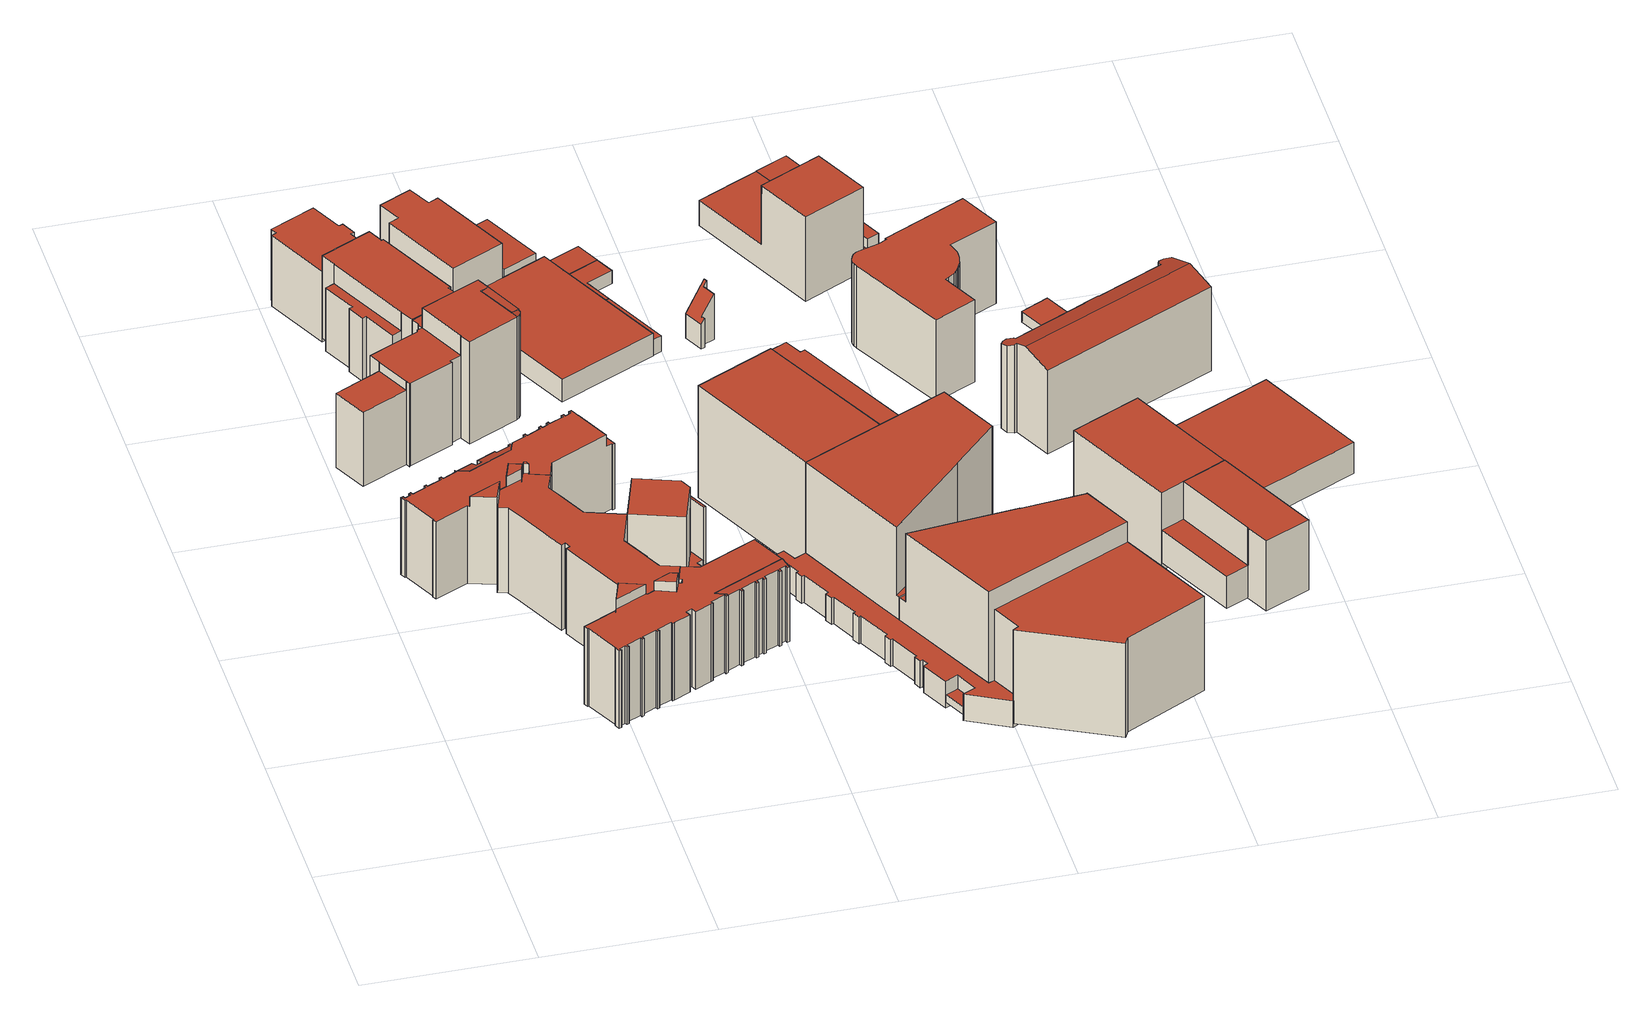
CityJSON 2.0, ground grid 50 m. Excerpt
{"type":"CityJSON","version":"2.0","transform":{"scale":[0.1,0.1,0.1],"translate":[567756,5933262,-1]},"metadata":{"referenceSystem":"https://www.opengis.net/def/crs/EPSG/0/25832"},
"CityObjects":{
"building1":{"type":"Building","attributes":{"Gemeindeschluessel":"02000000","Geometrietyp2DReferenz":"3000","function":"31001_2010","roofType":"1000","measuredHeight":29.2,"storeysAboveGround":7},"geometry":[{"type":"MultiSurface","lod":"2","boundaries":[[[0,1,2]],[[3,4,5,6,7,8,9,10,11,12,13,14,15,16,17,18,19,20,21]],[[22,23,24,25]],[[26,27,28,29,30,31,32,33,34,35]],[[36,37,38,39]],[[39,38,40,41]],[[41,40,42,43]],[[43,42,44,45]],[[45,44,46,47]],[[47,46,48,49]],[[49,48,50,51]],[[51,50,52,53]],[[53,52,54,55]],[[55,54,56,57]],[[57,56,58,59]],[[59,58,60,61]],[[61,60,62,63]],[[63,62,64,65]],[[65,64,66,67]],[[3,68,4]],[[69,70,71,72]],[[72,71,37,36]],[[73,74,75,76]],[[76,75,77,78]],[[79,2,1,80]],[[81,21,20,82]],[[82,20,19,83]],[[83,19,18,84]],[[84,18,17,85]],[[85,17,16,86]],[[86,16,15,87]],[[87,15,14,88]],[[88,14,13,89]],[[89,13,12,90]],[[90,12,11,91]],[[91,11,10,92]],[[92,10,9,93]],[[7,6,94]],[[94,6,5,95]],[[95,5,4]],[[96,25,24,97]],[[97,24,23,98]],[[99,100,101,102]],[[102,101,103,104]],[[104,103,105,106]],[[106,105,98,107]],[[7,108,8]],[[109,110,111,112]],[[112,111,113,114]],[[114,113,115,116]],[[116,115,117,118]],[[118,117,119,120]],[[120,119,121,122]],[[122,121,123,124]],[[124,123,125,126]],[[126,125,127,128]],[[128,127,129,130]],[[130,129,131,132]],[[35,133,134,26]],[[135,136,137,138]],[[138,137,139,140]],[[140,139,141,142]],[[142,141,143,144]],[[144,143,145,146]],[[146,145,147,148]],[[149,34,33,150]],[[150,33,32,151]],[[151,32,31,152]],[[152,31,30,153]],[[153,30,29,154]],[[154,29,28,155]],[[155,28,27,156]],[[157,158,99,102,104,106,107,159,160,161,162,73,76,78,69,72,36,39,41,43,45,47,49,51,53,55,57,59,61,63,65,67,81,82,83,84,85,86,87,88,89,90,91,92,93,109,112,114,116,118,120,122,124,126,128,130,132,135,138,140,142,144,146,148,163,149,150,151,152,153,154,155,156]],[[77,75,74,164,79,80,165,96,97,98,105,103,101,100,166,167,134,133,168,147,145,143,141,139,137,136,131,129,127,125,123,121,119,117,115,113,111,110,108,7,94,95,4,68,66,64,62,60,58,56,54,52,50,48,46,44,42,40,38,37,71,70]],[[77,70,69,78]],[[134,167,157,156,27,26]],[[149,163,168,133,35,34]],[[147,168,163,148]],[[131,136,135,132]],[[166,100,99,158]],[[167,166,158,157]],[[159,107,98,23,22]],[[109,93,9,8,108,110]],[[164,74,73,162]],[[162,161,0,2,79,164]],[[161,160,165,80,1,0]],[[160,159,22,25,96,165]],[[81,67,66,68,3,21]]],"semantics":{"surfaces":[{"type":"RoofSurface"},{"type":"WallSurface"},{"type":"GroundSurface"}],"values":[0,0,0,0,1,1,1,1,1,1,1,1,1,1,1,1,1,1,1,1,1,1,1,1,1,1,1,1,1,1,1,1,1,1,1,1,1,1,1,1,1,1,1,1,1,1,1,1,1,1,1,1,1,1,1,1,1,1,1,1,1,1,1,1,1,1,1,1,1,1,1,1,2,0,1,1,1,1,1,1,1,1,1,1,1,1,1,1]}}]},
"building2":{"type":"Building","attributes":{"Gemeindeschluessel":"02000000","Geometrietyp2DReferenz":"3000","function":"31001_2010","roofType":"1000","measuredHeight":34.49,"storeysAboveGround":10},"geometry":[{"type":"MultiSurface","lod":"2","boundaries":[[[169,170,171,172]],[[173,174,175,176,177,178,179]],[[180,181,182,183,184,174,185]],[[186,187,188]],[[189,169,172,190]],[[170,191,192,171]],[[193,194,195,196]],[[196,195,197,198]],[[198,197,199,200]],[[186,201,202,187]],[[179,203,204,173]],[[205,206,207,208]],[[178,203,179]],[[184,175,174]],[[173,204,185,174]],[[209,183,182,210]],[[210,182,181,211]],[[212,180,185,204]],[[213,192,191,214,199,197,195,194,215,216,217,218,219]],[[205,208,220,193,196,198,200,221,189,190,222,223,224,225,226,227,228,229,230,209,210,211]],[[231,232,207,206,212,204,203,178,177,233,234,235]],[[225,224,218,217,188,187,202,236]],[[209,230,176,175,184,183]],[[230,229,233,177,176]],[[205,211,181,180,212,206]],[[207,232,220,208]],[[231,235,216,215]],[[234,233,229,228]],[[228,227,237,238,234]],[[239,226,225,236]],[[237,227,226,239]],[[217,216,235,234,238,201,186,188]],[[193,220,232,231,215,194]],[[221,200,199,214]],[[223,222,213,219]],[[224,223,219,218]],[[189,221,214,191,170,169]],[[222,190,172,171,192,213]],[[237,239,236,202,201,238]]],"semantics":{"surfaces":[{"type":"RoofSurface"},{"type":"WallSurface"},{"type":"GroundSurface"}],"values":[0,0,0,0,1,1,1,1,1,1,1,1,1,1,1,1,1,1,0,2,0,1,1,1,1,1,1,1,1,1,1,1,1,1,1,1,1,1,0]}}]},
"building3":{"type":"Building","attributes":{"Gemeindeschluessel":"02000000","Geometrietyp2DReferenz":"3000","function":"31001_2010","roofType":"1000","measuredHeight":31.78,"storeysAboveGround":7},"geometry":[{"type":"MultiSurface","lod":"2","boundaries":[[[240,241,242,243]],[[244,245,246]],[[247,248,249,250,251]],[[252,253,254,255]],[[253,256,254]],[[253,257,258,256]],[[252,259,257,253]],[[260,261,262,263,264,265,266,267]],[[268,269,270,271]],[[272,273,274,275]],[[276,165,277,278]],[[278,277,98,279]],[[279,98,105,280]],[[281,282,283,284]],[[284,283,285,286]],[[286,285,287,288]],[[289,242,241,275]],[[275,241,240,290,272]],[[290,240,243,291]],[[272,290,292,273]],[[293,294,295,296]],[[296,295,251,297,298]],[[297,251,299,300]],[[301,302,303,304]],[[304,303,305,306]],[[244,307,308,245]],[[300,299,309,310]],[[298,297,251,250,311]],[[311,250,249,252,312]],[[267,312,252,249,248,271,313,260]],[[313,271,248,247,314]],[[314,247,251,297]],[[315,316,317,318]],[[318,317,319,320]],[[320,319,321,322]],[[323,324,325,326]],[[326,325,327,328]],[[328,327,329,330]],[[312,252,255,321]],[[266,259,252,312,267]],[[260,313,271,270,261]],[[261,270,269,331]],[[332,268,271,313]],[[321,255,254,256,258,333,334,335,322]],[[336,337,338,339,340,341,342,343,344,345,282,281]],[[346,347,348,288,287,349,350,351,352,353]],[[354,323,326,328,330,355,356,357,358,359,360,361,362,363,364,365,366,367,368,369,370,301,304,306,371,372,373,340,339,338,337,336,281,284,286,288,348,347,346,353,374,375,376,276,278,279,280,377,289,275,274,273,378,379,380,381,382,383,384,385,386,387,388,315,318,320,322,335,334,333,389,266,265,264,263,262,261,331]],[[390,352,351,350,349,287,285,283,282,345,344,343,342,341,308,307,305,303,302,391,392,393,394,395,396,309,299,251,295,294,397,398,399,166,400,100,401,292,290,291,105,98,277,165,402,403]],[[296,298,311,312,321,319,317,316,404,405,406,293]],[[310,407,408,409,329,327,325,324,332,313,314,297,300]],[[370,369,368,367,366,365,364,363,364,301]],[[397,294,385,384,383,398]],[[294,293,406,405,387,386,385]],[[395,394,361,360,359,396]],[[359,358,357,356,408,407,310,309,396]],[[257,259,266,389,333,258]],[[332,324,323,354,331,269,268]],[[356,355,330,329,409,408]],[[404,316,315,388,387,405]],[[301,364,363,392,391,302]],[[393,392,363,362,361,394]],[[371,306,305,307,244,246,372]],[[246,245,308,341,340,373,372]],[[383,382,381,166,399,398]],[[400,166,381,380,379,100]],[[379,378,273,292,401,100]],[[105,291,243,242,289,377,280]],[[374,353,352,390,403,375]],[[403,402,165,276,376,375]]],"semantics":{"surfaces":[{"type":"RoofSurface"},{"type":"WallSurface"},{"type":"GroundSurface"}],"values":[0,0,0,0,0,0,0,0,0,0,1,1,1,1,1,1,1,1,1,1,1,1,1,1,1,1,1,1,1,1,1,1,1,1,1,1,1,1,1,1,1,1,1,1,1,1,2,0,0,0,0,1,1,1,1,1,1,1,1,1,1,1,1,1,1,1,1,1,1]}}]},
"building4":{"type":"Building","attributes":{"Gemeindeschluessel":"02000000","Geometrietyp2DReferenz":"3000","function":"31001_1010","roofType":"1000","measuredHeight":23.81,"storeysAboveGround":8},"geometry":[{"type":"MultiSurface","lod":"2","boundaries":[[[410,411,412,413,414,415,416,417,418,419]],[[420,421,422,423,424,425,426,427,428,429]],[[420,419,418,421]],[[421,418,417,422]],[[422,417,416,423]],[[423,416,415,424]],[[424,415,414,425]],[[425,414,413,426]],[[426,413,412,427]],[[427,412,411,428]],[[428,411,410,429]],[[420,429,410,419]]],"semantics":{"surfaces":[{"type":"RoofSurface"},{"type":"GroundSurface"},{"type":"WallSurface"}],"values":[0,1,2,2,2,2,2,2,2,2,2,2]}}]},
"building5":{"type":"Building","attributes":{"Gemeindeschluessel":"02000000","Geometrietyp2DReferenz":"3000","function":"31001_2010","roofType":"1000","measuredHeight":29.24,"storeysAboveGround":7},"geometry":[{"type":"MultiSurface","lod":"2","boundaries":[[[430,431,432]],[[433,434,435,436]],[[437,438,439,440,441,442,443,444,445,446]],[[447,448,449,450]],[[450,449,451,452]],[[453,454,455,456]],[[456,455,457,458]],[[458,457,459,460]],[[460,459,461,462]],[[462,461,463,464]],[[464,463,465,466]],[[466,465,467,468]],[[468,467,469,470]],[[470,469,471,472]],[[472,471,473,474]],[[474,473,475,476]],[[476,475,477,478]],[[478,477,479,480]],[[480,479,481,482]],[[482,481,483,484]],[[484,483,485,486]],[[486,485,487,488]],[[489,430,432,490]],[[302,434,433,491]],[[491,433,436,492]],[[493,494,495]],[[496,497,498,499]],[[499,498,500,501]],[[501,500,502,503]],[[503,502,504,505]],[[505,504,506,507]],[[507,506,508,509]],[[509,508,510,511]],[[511,510,512,513]],[[513,512,514,515]],[[515,514,516,517]],[[517,516,518,519]],[[519,518,520,521]],[[522,302,523,524]],[[524,523,525,526]],[[526,525,527,528]],[[528,527,529,530]],[[446,531,532,437]],[[533,534,535,536]],[[536,535,537,538]],[[538,537,539,540]],[[540,539,541,542]],[[542,541,543,544]],[[544,543,545,546]],[[546,545,547,548]],[[548,547,549,550]],[[550,549,551,552]],[[552,551,553,554]],[[554,553,555,556]],[[493,557,558]],[[559,560,561,562]],[[562,561,563,564]],[[564,563,565,566]],[[566,565,567,568]],[[568,567,569,570]],[[570,569,571,572]],[[573,445,444,574]],[[574,444,443,575]],[[575,443,442,576]],[[576,442,441,577]],[[577,441,440,578]],[[578,440,439,579]],[[579,439,438,580]],[[487,485,483,481,479,477,475,473,471,469,467,465,463,461,459,457,455,454,520,518,516,514,512,510,508,506,504,502,500,498,497,494,493,558,581,532,531,582,392,529,527,525,523,302,491,492,305,489,490,583,451,449,448]],[[584,559,562,564,566,568,570,572,533,536,538,540,542,544,546,548,550,552,554,556,496,499,501,503,505,507,509,511,513,515,517,519,521,453,456,458,460,462,464,466,468,470,472,474,476,478,480,482,484,486,488,447,450,452,585,586,587,588,522,524,526,528,530,589,590,573,574,575,576,577,578,579,580]],[[447,488,487,448]],[[573,590,582,531,446,445]],[[534,533,572,571]],[[591,581,558,557]],[[559,584,581,591,560]],[[584,580,438,437,532,581]],[[590,589,392,582]],[[589,530,529,392]],[[496,556,555,495,494,497]],[[522,588,435,434,302]],[[453,521,520,454]],[[588,587,305,492,436,435]],[[587,586,431,430,489,305]],[[586,585,583,490,432,431]],[[585,452,451,583]],[[591,557,493,495,555,553,551,549,547,545,543,541,539,537,535,534,571,569,567,565,563,561,560]]],"semantics":{"surfaces":[{"type":"RoofSurface"},{"type":"WallSurface"},{"type":"GroundSurface"}],"values":[0,0,0,1,1,1,1,1,1,1,1,1,1,1,1,1,1,1,1,1,1,1,1,1,1,1,1,1,1,1,1,1,1,1,1,1,1,1,1,1,1,1,1,1,1,1,1,1,1,1,1,1,1,1,1,1,1,1,1,1,1,1,1,1,1,1,1,1,0,2,1,1,1,1,1,1,1,1,1,1,1,1,1,1,1,0]}}]},
"building6":{"type":"Building","attributes":{"Gemeindeschluessel":"02000000","Geometrietyp2DReferenz":"3000","function":"31001_2010","roofType":"1000","measuredHeight":27.75,"storeysAboveGround":8},"geometry":[{"type":"MultiSurface","lod":"2","boundaries":[[[592,593,594,595,596,597,598,599]],[[600,596,595,601]],[[601,595,594,602]],[[602,594,593,603]],[[603,593,592,604]],[[604,592,599,605]],[[606,607,608,609]],[[610,611,612,613]],[[613,612,614,615]],[[615,614,616,617]],[[597,618,619,598]],[[620,621,622,623]],[[624,600,601,602,603,604,605,625,606,609,610,613,615,617,620,623]],[[626,619,618,622,621,616,614,612,611,608,607]],[[622,618,624,623]],[[616,621,620,617]],[[626,607,606,625]],[[608,611,610,609]],[[600,624,618,597,596]],[[625,605,599,598,619,626]]],"semantics":{"surfaces":[{"type":"RoofSurface"},{"type":"WallSurface"},{"type":"GroundSurface"}],"values":[0,1,1,1,1,1,1,1,1,1,1,1,2,0,1,1,1,1,1,1]}}]},
"building7":{"type":"Building","attributes":{"Gemeindeschluessel":"02000000","Geometrietyp2DReferenz":"3000","function":"31001_2010","roofType":"1000","measuredHeight":18.14,"storeysAboveGround":4},"geometry":[{"type":"MultiSurface","lod":"2","boundaries":[[[627,628,629,630]],[[631,632,633,634]],[[635,636,637,638]],[[639,633,632,637,636,640,629,628]],[[631,634,641,627,630,642,635,638]],[[631,638,637,632]],[[635,642,640,636]],[[641,634,633,639]],[[627,641,639,628]],[[642,630,629,640]]],"semantics":{"surfaces":[{"type":"WallSurface"},{"type":"RoofSurface"},{"type":"GroundSurface"}],"values":[0,0,0,1,2,0,0,0,0,0]}}]},
"building8":{"type":"Building","attributes":{"Gemeindeschluessel":"02000000","Geometrietyp2DReferenz":"3000","function":"31001_2100","roofType":"1000","measuredHeight":7.42,"storeysAboveGround":1},"geometry":[{"type":"MultiSurface","lod":"2","boundaries":[[[643,644,645,646]],[[646,647,648,643]],[[649,650,651,652]],[[653,645,644,654]],[[655,653,654,656,649,652]],[[647,646,645,653,655,657]],[[650,649,656,648]],[[657,655,652,651]],[[656,654,644,643,648]],[[651,650,648,647,657]]],"semantics":{"surfaces":[{"type":"RoofSurface"},{"type":"WallSurface"},{"type":"GroundSurface"}],"values":[0,1,1,1,2,1,1,1,1,0]}}]},
"building9":{"type":"Building","attributes":{"Gemeindeschluessel":"02000000","Geometrietyp2DReferenz":"3000","function":"31001_2500","roofType":"1000","measuredHeight":5.33,"storeysAboveGround":1},"geometry":[{"type":"MultiSurface","lod":"2","boundaries":[[[658,659,660,661]],[[662,663,664,665]],[[662,661,660,663]],[[663,660,659,664]],[[664,659,658,665]],[[665,658,661,662]]],"semantics":{"surfaces":[{"type":"RoofSurface"},{"type":"GroundSurface"},{"type":"WallSurface"}],"values":[0,1,2,2,2,2]}}]},
"building10":{"type":"Building","attributes":{"Gemeindeschluessel":"02000000","Geometrietyp2DReferenz":"3000","function":"31001_2463","roofType":"1000","measuredHeight":9},"geometry":[{"type":"MultiSurface","lod":"2","boundaries":[[[666,667,668,669,670,671,672,673,674,675,676,677,678,679,680,681,682,683,684,685,686,687,688,689,690,691,692,693,694,695,696,697,698,699,700,701,702,703]],[[704,705,706,707,708,709,710,711,712,713,714,715,716,717,718,719,720,721,722,723,724,725,726,727,728,729,730,731,732,733,734,735,736,737,738,739,740,741]],[[741,740,667,666]],[[740,739,668,667]],[[739,738,669,668]],[[738,737,670,669]],[[737,736,671,670]],[[736,735,672,671]],[[735,734,673,672]],[[734,733,674,673]],[[733,732,675,674]],[[732,731,676,675]],[[731,730,677,676]],[[730,729,678,677]],[[729,728,679,678]],[[728,727,680,679]],[[727,726,681,680]],[[726,725,682,681]],[[725,724,683,682]],[[724,723,684,683]],[[723,722,685,684]],[[722,721,686,685]],[[721,720,687,686]],[[720,719,688,687]],[[719,718,689,688]],[[718,717,690,689]],[[717,716,691,690]],[[716,715,692,691]],[[715,714,693,692]],[[714,713,694,693]],[[713,712,695,694]],[[712,711,696,695]],[[711,710,697,696]],[[710,709,698,697]],[[709,708,699,698]],[[708,707,700,699]],[[707,706,701,700]],[[706,705,702,701]],[[705,704,703,702]],[[704,741,666,703]]],"semantics":{"surfaces":[{"type":"GroundSurface"},{"type":"RoofSurface"},{"type":"WallSurface"}],"values":[0,1,2,2,2,2,2,2,2,2,2,2,2,2,2,2,2,2,2,2,2,2,2,2,2,2,2,2,2,2,2,2,2,2,2,2,2,2,2,2]}}]},
"building11":{"type":"Building","attributes":{"Gemeindeschluessel":"02000000","Geometrietyp2DReferenz":"3000","function":"31001_2500","roofType":"1000","measuredHeight":2.45,"storeysAboveGround":1},"geometry":[{"type":"MultiSurface","lod":"2","boundaries":[[[742,743,744,745]],[[746,747,748,749]],[[746,745,744,747]],[[747,744,743,748]],[[748,743,742,749]],[[749,742,745,746]]],"semantics":{"surfaces":[{"type":"RoofSurface"},{"type":"GroundSurface"},{"type":"WallSurface"}],"values":[0,1,2,2,2,2]}}]},
"building12":{"type":"Building","attributes":{"Gemeindeschluessel":"02000000","Geometrietyp2DReferenz":"3000","function":"31001_2140","roofType":"1000","measuredHeight":37.67,"storeysAboveGround":10},"geometry":[{"type":"MultiSurface","lod":"2","boundaries":[[[750,751,752,753]],[[753,752,754,755]],[[755,754,756,757]],[[757,756,751,750]],[[757,750,753,755]],[[751,756,754,752]]],"semantics":{"surfaces":[{"type":"WallSurface"},{"type":"GroundSurface"},{"type":"RoofSurface"}],"values":[0,0,0,0,1,2]}}]},
"building13":{"type":"Building","attributes":{"Gemeindeschluessel":"02000000","Geometrietyp2DReferenz":"3000","function":"31001_2010","roofType":"1000","measuredHeight":4.35,"storeysAboveGround":1},"geometry":[{"type":"MultiSurface","lod":"2","boundaries":[[[758,759,760,761]],[[762,644,763,764]],[[760,759,765,763,644,643]],[[766,758,761,767,762,764]],[[767,761,760,643]],[[758,766,765,759]],[[766,764,763,765]],[[762,767,643,644]]],"semantics":{"surfaces":[{"type":"WallSurface"},{"type":"RoofSurface"},{"type":"GroundSurface"}],"values":[0,0,1,2,0,0,0,0]}}]},
"building14":{"type":"Building","attributes":{"Gemeindeschluessel":"02000000","Geometrietyp2DReferenz":"3000","function":"51009_1610","roofType":"1000","measuredHeight":5.35},"geometry":[{"type":"MultiSurface","lod":"2","boundaries":[[[768,769,759,760]],[[770,771,772,773]],[[770,760,759,771]],[[771,759,769,772]],[[772,769,768,773]],[[773,768,760,770]]],"semantics":{"surfaces":[{"type":"RoofSurface"},{"type":"GroundSurface"},{"type":"WallSurface"}],"values":[0,1,2,2,2,2]}}]},
"building15":{"type":"Building","attributes":{"Gemeindeschluessel":"02000000","Geometrietyp2DReferenz":"3000","function":"31001_2010","roofType":"1000","measuredHeight":37.83,"storeysAboveGround":11},"geometry":[{"type":"MultiSurface","lod":"2","boundaries":[[[774,775,776,777]],[[778,779,780,757]],[[775,781,782,776]],[[783,784,785,786]],[[787,788,789,790]],[[791,792,793,778,757,794,783,786,787,790]],[[795,794,757,780]],[[779,778,793,777,776,782]],[[788,787,786,785]],[[793,792,774,777]],[[792,791,796,781,775,774]],[[796,791,790,789]],[[784,783,794,795]],[[784,795,780,779,782,781,796,789,788,785]]],"semantics":{"surfaces":[{"type":"RoofSurface"},{"type":"WallSurface"},{"type":"GroundSurface"}],"values":[0,1,1,1,1,2,1,1,1,1,1,1,1,0]}}]},
"building16":{"type":"Building","attributes":{"Gemeindeschluessel":"02000000","Geometrietyp2DReferenz":"3000","function":"51009_1610","roofType":"1000","measuredHeight":36.79},"geometry":[{"type":"MultiSurface","lod":"2","boundaries":[[[797,798,799,800,801,802,803]],[[804,805,806,807,808,809,810]],[[804,803,802,805]],[[805,802,801,806]],[[806,801,800,807]],[[807,800,799,808]],[[808,799,798,809]],[[809,798,797,810]],[[810,797,803,804]]],"semantics":{"surfaces":[{"type":"RoofSurface"},{"type":"GroundSurface"},{"type":"WallSurface"}],"values":[0,1,2,2,2,2,2,2,2]}}]},
"building17":{"type":"Building","attributes":{"Gemeindeschluessel":"02000000","Geometrietyp2DReferenz":"3000","function":"31001_2080","roofType":"2100","measuredHeight":16.75,"storeysAboveGround":1},"geometry":[{"type":"MultiSurface","lod":"2","boundaries":[[[811,812,813,814]],[[814,813,815,816]],[[817,818,819,820]],[[821,822,823,824]],[[819,818,815,813,812,823,822,825]],[[817,820,826,821,824,811,814,816]],[[826,820,819,825]],[[817,816,815,818]],[[811,824,823,812]],[[821,826,825,822]]],"semantics":{"surfaces":[{"type":"WallSurface"},{"type":"RoofSurface"},{"type":"GroundSurface"}],"values":[0,0,0,0,1,2,0,0,0,0]}}]},
"building18":{"type":"Building","attributes":{"Gemeindeschluessel":"02000000","Geometrietyp2DReferenz":"3000","function":"31001_2010","roofType":"1000","measuredHeight":37.61,"storeysAboveGround":11},"geometry":[{"type":"MultiSurface","lod":"2","boundaries":[[[827,828,829,830]],[[831,832,833,834]],[[834,833,835,836]],[[837,838,828,827,839,840]],[[836,835,838,837]],[[841,842,831,834,836,837,840]],[[843,841,840,839]],[[830,829,844,842,841,843]],[[832,831,842,844]],[[832,844,829,828,838,835,833]],[[830,843,839,827]]],"semantics":{"surfaces":[{"type":"WallSurface"},{"type":"GroundSurface"},{"type":"RoofSurface"}],"values":[0,0,0,0,0,1,0,0,0,2,2]}}]},
"building19":{"type":"Building","attributes":{"Gemeindeschluessel":"02000000","Geometrietyp2DReferenz":"3000","function":"31001_2010","roofType":"1000","measuredHeight":8.64,"storeysAboveGround":3},"geometry":[{"type":"MultiSurface","lod":"2","boundaries":[[[845,846,847,848]],[[848,847,849,806]],[[806,849,850,805]],[[846,845,805,850]],[[805,845,848,806]],[[846,850,849,847]]],"semantics":{"surfaces":[{"type":"WallSurface"},{"type":"GroundSurface"},{"type":"RoofSurface"}],"values":[0,0,0,0,1,2]}}]},
"building20":{"type":"Building","attributes":{"Gemeindeschluessel":"02000000","Geometrietyp2DReferenz":"3000","function":"31001_2010","roofType":"1000","measuredHeight":31.61,"storeysAboveGround":9},"geometry":[{"type":"MultiSurface","lod":"2","boundaries":[[[851,852,853,854]],[[854,853,855,856]],[[856,855,857,858]],[[859,860,861,862]],[[863,864,857,855,853,852,861,860]],[[865,866,859,862,851,854,856,858]],[[851,862,861,852]],[[866,865,864,863]],[[859,866,863,860]],[[865,858,857,864]]],"semantics":{"surfaces":[{"type":"WallSurface"},{"type":"RoofSurface"},{"type":"GroundSurface"}],"values":[0,0,0,0,1,2,0,0,0,0]}}]},
"building21":{"type":"Building","attributes":{"Gemeindeschluessel":"02000000","Geometrietyp2DReferenz":"3000","function":"31001_2010","roofType":"1000","measuredHeight":28.32,"storeysAboveGround":8},"geometry":[{"type":"MultiSurface","lod":"2","boundaries":[[[867,868,869,870,871]],[[872,873,874,875]],[[876,877,878,879,880]],[[881,871,870,882]],[[882,870,869,883]],[[867,875,874,868]],[[880,874,873,876]],[[884,879,878,885]],[[885,878,877,886]],[[887,881,882,883,888,884,885,886]],[[887,886,877,876,873,872]],[[884,888,874,880,879]],[[881,887,872,875,867,871]],[[888,883,869,868,874]]],"semantics":{"surfaces":[{"type":"RoofSurface"},{"type":"WallSurface"},{"type":"GroundSurface"}],"values":[0,0,0,1,1,1,1,1,1,2,1,1,1,1]}}]},
"building22":{"type":"Building","attributes":{"Gemeindeschluessel":"02000000","Geometrietyp2DReferenz":"3000","function":"31001_2462","roofType":"1000","measuredHeight":9},"geometry":[{"type":"MultiSurface","lod":"2","boundaries":[[[889,890,891,892,893,894,895,896,897]],[[898,899,900,901,902,903,904,905,906]],[[906,905,890,889]],[[905,904,891,890]],[[904,903,892,891]],[[903,902,893,892]],[[902,901,894,893]],[[901,900,895,894]],[[900,899,896,895]],[[899,898,897,896]],[[898,906,889,897]]],"semantics":{"surfaces":[{"type":"GroundSurface"},{"type":"RoofSurface"},{"type":"WallSurface"}],"values":[0,1,2,2,2,2,2,2,2,2,2]}}]},
"building23":{"type":"Building","attributes":{"Gemeindeschluessel":"02000000","Geometrietyp2DReferenz":"3000","function":"31001_2010","roofType":"1000","measuredHeight":27.5,"storeysAboveGround":8},"geometry":[{"type":"MultiSurface","lod":"2","boundaries":[[[907,908,909,910,911,912,913,914,915,916,917,918,919,920,921,922,923,924,925,926,927,928,929,930,931,932,933,934,935,936]],[[937,938,939,940,941,942,943,944,945,946,947,948,949,950,951,952,953,954,955,956,957,958,959,960,961,962,963,964,965,966]],[[966,965,908,907]],[[965,964,909,908]],[[964,963,910,909]],[[963,962,911,910]],[[962,961,912,911]],[[961,960,913,912]],[[960,959,914,913]],[[959,958,915,914]],[[958,957,916,915]],[[957,956,917,916]],[[956,955,918,917]],[[955,954,919,918]],[[954,953,920,919]],[[953,952,921,920]],[[952,951,922,921]],[[951,950,923,922]],[[950,949,924,923]],[[949,948,925,924]],[[948,947,926,925]],[[947,946,927,926]],[[946,945,928,927]],[[945,944,929,928]],[[944,943,930,929]],[[943,942,931,930]],[[942,941,932,931]],[[941,940,933,932]],[[940,939,934,933]],[[939,938,935,934]],[[938,937,936,935]],[[937,966,907,936]]],"semantics":{"surfaces":[{"type":"GroundSurface"},{"type":"RoofSurface"},{"type":"WallSurface"}],"values":[0,1,2,2,2,2,2,2,2,2,2,2,2,2,2,2,2,2,2,2,2,2,2,2,2,2,2,2,2,2,2,2]}}]},
"building24":{"type":"Building","attributes":{"Gemeindeschluessel":"02000000","Geometrietyp2DReferenz":"3000","function":"31001_2010","roofType":"1000","measuredHeight":26.06,"storeysAboveGround":7},"geometry":[{"type":"MultiSurface","lod":"2","boundaries":[[[967,968,969,970]],[[970,969,971,972]],[[972,971,973,974]],[[968,967,975,976]],[[976,975,974,973]],[[974,975,967,970,972]],[[976,973,971,969,968]]],"semantics":{"surfaces":[{"type":"WallSurface"},{"type":"GroundSurface"},{"type":"RoofSurface"}],"values":[0,0,0,0,0,1,2]}}]},
"building25":{"type":"Building","attributes":{"Gemeindeschluessel":"02000000","Geometrietyp2DReferenz":"3000","function":"31001_2010","roofType":"1000","measuredHeight":23.53,"storeysAboveGround":6},"geometry":[{"type":"MultiSurface","lod":"2","boundaries":[[[977,978,979,980]],[[981,977,980,982]],[[983,984,985,986]],[[978,987,988,979]],[[989,990,981,982,983,986,991]],[[992,989,991,993]],[[994,990,989,992]],[[993,991,986,985]],[[981,990,994,987,978,977]],[[983,982,980,979,988,984]],[[993,985,984,988,987,994,992]]],"semantics":{"surfaces":[{"type":"RoofSurface"},{"type":"WallSurface"},{"type":"GroundSurface"}],"values":[0,1,1,1,2,1,1,1,1,1,0]}}]},
"building26":{"type":"Building","attributes":{"Gemeindeschluessel":"02000000","Geometrietyp2DReferenz":"3000","function":"31001_2010","roofType":"3100","measuredHeight":30.92,"storeysAboveGround":7},"geometry":[{"type":"MultiSurface","lod":"2","boundaries":[[[995,996,997,998,999,1000,1001,1002,1003,1004,1005,1006,1007,1008,1009,1010,1011,1012,1013]],[[1014,1015,999,998]],[[1016,1013,1012,1017]],[[1017,1012,1011,1018]],[[1018,1011,1010,1019]],[[1019,1010,1009,1020]],[[1020,1009,1008,1021]],[[1021,1008,1007,1022]],[[1022,1007,1006,1023]],[[1023,1006,1005,1024]],[[1024,1005,1004,1025]],[[1025,1004,1003,1026]],[[1026,1003,1002,1027]],[[1027,1002,1001,1028]],[[1028,1001,1000,1029]],[[1030,997,996,1031]],[[1031,996,995,1032]],[[1032,995,1013,1016]],[[1033,1015,1014,1034]],[[1034,1014,998,997,1030]],[[1029,1000,999,1015,1033]],[[1033,1034,1030,1031,1032,1016,1017,1018,1019,1020,1021,1022,1023,1024,1025,1026,1027,1028,1029]]],"semantics":{"surfaces":[{"type":"RoofSurface"},{"type":"WallSurface"},{"type":"GroundSurface"}],"values":[0,0,1,1,1,1,1,1,1,1,1,1,1,1,1,1,1,1,1,1,1,2]}}]},
"building27":{"type":"Building","attributes":{"Gemeindeschluessel":"02000000","Geometrietyp2DReferenz":"3000","function":"31001_2700","roofType":"1000","measuredHeight":3.57,"storeysAboveGround":1},"geometry":[{"type":"MultiSurface","lod":"2","boundaries":[[[1035,1036,1037,1038]],[[1039,1040,1041,1042]],[[1039,1038,1037,1040]],[[1040,1037,1036,1041]],[[1041,1036,1035,1042]],[[1042,1035,1038,1039]]],"semantics":{"surfaces":[{"type":"RoofSurface"},{"type":"GroundSurface"},{"type":"WallSurface"}],"values":[0,1,2,2,2,2]}}]},
"building28":{"type":"Building","attributes":{"Gemeindeschluessel":"02000000","Geometrietyp2DReferenz":"3000","function":"31001_2460","roofType":"1000","measuredHeight":10.35,"storeysAboveGround":1},"geometry":[{"type":"MultiSurface","lod":"2","boundaries":[[[1043,1044,1045,1046,1047]],[[1048,1049,1050,1051,1052]],[[1051,1044,1043,1052]],[[1048,1047,1046,1049]],[[1049,1046,1045,1050]],[[1050,1045,1044,1051]],[[1048,1052,1043,1047]]],"semantics":{"surfaces":[{"type":"RoofSurface"},{"type":"GroundSurface"},{"type":"WallSurface"}],"values":[0,1,2,2,2,2,2]}}]}
},
"vertices":[
[297,1089,344],[321,1159,344],[226,1113,344],[228,1278,305],[261,1267,311],[266,1265,312],[397,1329,312],[399,1335,311],[408,1359,306],[407,1359,306],[404,1365,304],[397,1362,304],[400,1355,306],[359,1335,306],[355,1342,304],[349,1339,304],[300,1315,304],[308,1300,309],[290,1291,309],[282,1306,304],[234,1283,304],[227,1279,304],[393,1198,343],[400,1219,343],[364,1231,343],[344,1174,343],[662,1330,272],[679,1339,272],[681,1335,272],[687,1338,272],[658,1398,272],[655,1396,272],[648,1411,272],[651,1412,272],[635,1445,272],[612,1433,272],[57,1197,52],[57,1197,311],[64,1200,311],[64,1200,52],[67,1193,311],[67,1193,52],[85,1202,311],[85,1202,52],[82,1208,311],[82,1208,52],[88,1212,311],[88,1212,52],[92,1205,311],[92,1205,52],[133,1225,311],[133,1225,52],[130,1232,311],[130,1232,52],[137,1235,311],[137,1235,52],[140,1229,311],[140,1229,52],[182,1249,311],[182,1249,52],[179,1256,311],[179,1256,52],[185,1259,311],[185,1259,52],[189,1252,311],[189,1252,52],[230,1273,311],[230,1273,52],[228,1278,311],[68,1183,52],[68,1183,311],[65,1181,311],[65,1181,52],[121,1067,52],[121,1067,311],[115,1079,311],[115,1079,52],[118,1081,311],[118,1081,52],[226,1113,311],[321,1159,311],[227,1279,52],[234,1283,52],[282,1306,52],[290,1291,52],[308,1300,52],[300,1315,52],[349,1339,52],[355,1342,52],[359,1335,52],[400,1355,52],[397,1362,52],[404,1365,52],[407,1359,52],[397,1329,311],[266,1265,311],[344,1174,311],[364,1231,311],[400,1219,311],[417,1214,52],[417,1214,311],[420,1223,311],[420,1223,52],[406,1228,311],[406,1228,52],[402,1219,311],[402,1219,52],[400,1219,52],[408,1359,311],[449,1379,52],[449,1379,311],[446,1386,311],[446,1386,52],[452,1389,311],[452,1389,52],[456,1382,311],[456,1382,52],[497,1403,311],[497,1403,52],[494,1409,311],[494,1409,52],[501,1413,311],[501,1413,52],[504,1406,311],[504,1406,52],[522,1415,311],[522,1415,52],[518,1421,311],[518,1421,52],[525,1425,311],[525,1425,52],[528,1418,311],[528,1418,52],[612,1433,311],[662,1330,311],[570,1438,52],[570,1438,311],[567,1445,311],[567,1445,52],[574,1448,311],[574,1448,52],[577,1441,311],[577,1441,52],[594,1450,311],[594,1450,52],[591,1457,311],[591,1457,52],[598,1460,311],[598,1460,52],[635,1445,52],[651,1412,52],[648,1411,52],[655,1396,52],[658,1398,52],[687,1338,52],[681,1335,52],[679,1339,52],[489,1246,52],[472,1195,52],[393,1198,52],[322,1164,52],[297,1089,52],[220,1115,52],[611,1433,52],[220,1115,311],[322,1164,311],[472,1195,311],[489,1246,311],[611,1433,311],
[53,1588,314],[190,1655,314],[141,1756,314],[4,1689,314],[520,1798,406],[531,1804,408],[542,1809,409],[541,1813,409],[488,1924,409],[481,1921,409],[464,1913,406],[531,1775,410],[537,1780,409],[542,1789,407],[544,1801,406],[542,1809,406],[520,1798,410],[292,1878,314],[285,1892,314],[277,1871,314],[53,1588,65],[4,1689,65],[190,1655,343],[141,1756,343],[328,1715,65],[328,1715,343],[332,1708,343],[332,1708,65],[199,1644,343],[199,1644,65],[197,1642,343],[197,1642,65],[292,1878,342],[285,1892,342],[464,1913,409],[520,1798,409],[528,1773,65],[528,1773,409],[378,1700,409],[378,1700,65],[544,1801,65],[542,1789,65],[537,1780,65],[531,1775,409],[142,1756,343],[191,1655,343],[362,1731,343],[292,1878,343],[277,1871,343],[275,1864,343],[125,1792,343],[362,1732,65],[191,1655,65],[142,1756,65],[125,1792,65],[275,1864,65],[287,1898,65],[276,1920,65],[425,1992,65],[445,1951,65],[469,1962,65],[541,1813,65],[362,1731,409],[362,1732,409],[469,1962,409],[445,1951,409],[292,1878,409],[287,1898,342],[425,1992,342],[445,1951,342],[276,1920,342],
[417,1216,343],[412,1226,343],[406,1228,343],[403,1221,343],[544,629,272],[525,668,272],[516,639,272],[779,920,311],[822,1046,311],[805,1081,311],[679,1125,311],[628,973,311],[805,1081,264],[792,1116,284],[784,1130,276],[781,1129,264],[786,1131,275],[811,1083,266],[788,1132,266],[814,1078,264],[822,1046,25],[825,1055,25],[824,1058,25],[820,1056,25],[813,1071,25],[817,1073,25],[814,1078,25],[805,1081,25],[846,996,275],[853,999,275],[825,1055,275],[822,1046,275],[417,1216,25],[418,1216,25],[420,1223,25],[412,1226,25],[322,1164,25],[393,1198,311],[393,1198,25],[400,1219,25],[402,1219,25],[430,865,25],[430,865,311],[442,871,311],[442,871,25],[433,889,311],[433,889,25],[422,882,311],[422,882,25],[406,1228,25],[417,1216,311],[403,1221,311],[418,1216,311],[475,1096,96],[475,1096,311],[516,1012,311],[516,1012,96],[628,973,97],[628,973,96],[590,860,311],[590,860,97],[683,640,25],[683,640,311],[661,647,311],[661,647,25],[591,613,311],[591,613,25],[544,629,311],[525,668,311],[632,775,311],[632,775,97],[679,1125,96],[805,1081,96],[822,1046,97],[779,920,97],[742,1163,25],[742,1163,96],[764,1116,96],[764,1116,25],[783,1125,96],[783,1125,25],[781,1129,96],[781,1129,25],[846,995,25],[846,995,97],[844,999,97],[844,999,25],[826,990,97],[826,990,25],[849,943,97],[849,943,25],[853,999,25],[846,996,97],[788,1132,25],[786,1131,25],[784,1130,25],[453,817,25],[464,796,25],[504,712,25],[525,669,25],[526,668,25],[526,668,311],[525,669,311],[504,712,311],[464,796,311],[453,817,311],[347,1034,25],[388,951,25],[398,930,25],[398,930,311],[388,951,311],[347,1034,311],[326,1078,311],[326,1078,25],[846,996,25],[835,901,25],[823,868,25],[748,832,25],[632,775,25],[631,774,25],[652,731,25],[652,730,25],[653,730,25],[707,711,25],[689,657,25],[689,656,25],[690,656,25],[698,653,25],[695,644,25],[693,638,25],[684,642,25],[544,629,25],[516,639,25],[525,668,25],[325,1079,25],[297,1089,25],[307,1117,25],[403,1221,25],[417,1215,25],[417,1214,25],[418,1213,25],[472,1195,25],[453,1141,25],[453,1140,25],[474,1096,25],[475,1096,25],[595,1154,25],[667,1189,25],[698,1179,25],[811,1083,25],[325,1079,311],[689,657,311],[707,711,311],[653,730,311],[652,730,311],[652,731,311],[631,774,311],[474,1096,311],[453,1140,311],[453,1141,311],[418,1213,311],[417,1215,311],[307,1117,311],[297,1089,311],[698,1179,96],[667,1189,96],[595,1154,96],[748,832,97],[823,868,97],[835,901,97],
[113,2258,290],[262,2331,290],[229,2400,290],[240,2405,290],[219,2449,290],[207,2444,290],[161,2540,290],[27,2475,290],[36,2455,290],[21,2448,290],[21,2448,52],[36,2455,52],[27,2475,52],[161,2540,52],[207,2444,52],[219,2449,52],[240,2405,52],[229,2400,52],[262,2331,52],[113,2258,52],
[586,615,343],[516,639,343],[492,569,343],[670,603,344],[683,640,344],[661,647,344],[612,623,344],[981,675,272],[1005,686,272],[989,718,272],[985,717,272],[978,731,272],[982,733,272],[953,792,272],[946,789,272],[948,786,272],[931,777,272],[399,503,51],[399,503,311],[396,501,311],[396,501,51],[390,514,311],[390,514,51],[620,473,51],[620,473,311],[578,453,311],[578,453,51],[581,446,311],[581,446,51],[575,443,311],[575,443,51],[572,450,311],[572,450,51],[530,429,311],[530,429,51],[533,423,311],[533,423,51],[526,419,311],[526,419,51],[523,426,311],[523,426,51],[481,406,311],[481,406,51],[484,399,311],[484,399,51],[478,396,311],[478,396,51],[474,403,311],[474,403,51],[457,394,311],[457,394,51],[460,387,311],[460,387,51],[453,384,311],[453,384,51],[446,400,311],[446,400,51],[449,401,311],[449,401,51],[586,615,311],[492,569,311],[670,603,311],[612,623,311],[775,567,311],[797,560,311],[797,560,304],[797,559,51],[797,559,311],[800,553,311],[800,553,51],[793,549,311],[793,549,51],[790,556,311],[790,556,51],[748,536,311],[748,536,51],[751,529,311],[751,529,51],[745,526,311],[745,526,51],[696,502,311],[696,502,51],[689,518,311],[689,518,51],[671,509,311],[671,509,51],[678,494,311],[678,494,51],[630,470,311],[630,470,51],[623,467,311],[623,467,51],[683,640,51],[684,642,311],[684,642,51],[693,638,311],[693,638,51],[698,653,311],[698,653,51],[689,656,311],[689,656,51],[931,777,311],[981,675,311],[918,619,51],[918,619,304],[921,612,301],[921,612,51],[914,609,301],[914,609,51],[911,615,304],[911,615,51],[894,607,304],[894,607,51],[897,600,301],[897,600,51],[890,597,301],[890,597,51],[887,603,304],[887,603,51],[845,583,304],[845,583,51],[848,576,301],[848,576,51],[842,573,301],[842,573,51],[838,580,304],[838,580,51],[767,570,313],[767,570,311],[994,647,51],[994,647,301],[987,644,301],[987,644,51],[984,651,304],[984,651,51],[966,642,304],[966,642,51],[970,635,301],[970,635,51],[963,632,301],[963,632,51],[960,639,304],[960,639,51],[948,786,51],[946,789,51],[953,792,51],[982,733,51],[978,731,51],[985,717,51],[989,718,51],[1005,686,51],[981,674,311],[758,694,311],[489,562,311],[981,674,51],[489,562,51],[516,639,51],[591,613,51],[661,647,51],[707,711,51],[758,694,51],[981,674,313],
[156,2099,278],[146,2094,278],[170,2043,278],[181,2048,278],[229,1948,278],[256,1961,278],[134,2212,278],[108,2200,278],[229,1948,66],[181,2048,66],[170,2043,66],[146,2094,66],[156,2099,66],[108,2200,66],[113,2258,66],[113,2258,343],[262,2331,343],[262,2331,66],[284,2285,66],[284,2285,343],[290,2288,343],[290,2288,66],[412,2036,343],[412,2036,66],[405,2033,343],[405,2033,66],[256,1961,343],[134,2212,343],[425,1992,66],[425,1992,343],[276,1920,343],[276,1920,66],[256,1961,66],[135,2213,66],[135,2213,343],
[355,2571,59],[355,2571,241],[449,2616,241],[449,2616,59],[474,2246,59],[474,2246,241],[358,2487,241],[358,2487,59],[513,2562,59],[513,2562,241],[629,2321,241],[629,2321,59],[388,2502,241],[483,2547,241],[388,2502,59],[483,2547,59],
[797,2313,102],[904,2365,102],[870,2437,102],[763,2385,102],[763,2385,126],[797,2313,126],[959,1977,51],[959,1977,126],[671,1838,126],[671,1838,51],[870,2437,51],[904,2365,51],[474,2246,51],[797,2313,51],[474,2246,126],
[647,2369,115],[748,2418,115],[659,2598,115],[559,2549,115],[559,2549,62],[659,2598,62],[748,2418,62],[647,2369,62],
[1363,206,36],[1401,224,36],[1369,291,36],[1331,272,36],[1291,354,36],[1304,361,36],[1295,380,36],[1288,377,36],[1278,399,36],[1284,402,36],[1241,492,36],[1234,489,36],[1224,510,36],[1231,514,36],[1183,612,36],[1177,608,36],[1166,630,36],[1173,633,36],[1134,714,36],[1128,711,36],[1117,732,36],[1124,736,36],[1081,826,36],[1074,823,36],[1063,844,36],[1070,847,36],[1029,934,36],[1056,947,36],[1076,906,36],[1110,923,36],[1181,774,36],[1242,647,36],[1279,570,36],[1408,302,36],[1441,235,36],[1458,244,36],[1502,152,36],[1485,142,36],[1485,142,126],[1502,152,126],[1458,244,126],[1441,235,126],[1408,302,126],[1279,570,126],[1242,647,126],[1181,774,126],[1110,923,126],[1076,906,126],[1056,947,126],[1029,934,126],[1070,847,126],[1063,844,126],[1074,823,126],[1081,826,126],[1124,736,126],[1117,732,126],[1128,711,126],[1134,714,126],[1173,633,126],[1166,630,126],[1177,608,126],[1183,612,126],[1231,514,126],[1224,510,126],[1234,489,126],[1241,492,126],[1284,402,126],[1278,399,126],[1288,377,126],[1295,380,126],[1304,361,126],[1291,354,126],[1331,272,126],[1369,291,126],[1401,224,126],[1363,206,126],
[1363,206,81],[1401,224,81],[1369,291,81],[1331,272,81],[1331,272,56],[1369,291,56],[1401,224,56],[1363,206,56],
[917,1329,53],[917,1329,430],[1148,1441,430],[1148,1441,53],[1347,1037,430],[1347,1037,53],[1112,924,430],[1112,924,53],
[891,2190,58],[891,2190,102],[863,2176,102],[863,2176,58],[904,2365,58],[931,2309,102],[931,2309,58],[852,2271,102],[852,2271,58],[797,2313,58],
[958,1980,102],[986,1993,102],[863,2176,49],[891,2190,49],[986,1993,49],[958,1980,49],
[1556,704,202],[1503,814,202],[1274,580,202],[1279,570,202],[1110,923,53],[1110,923,431],[1112,924,431],[1503,814,431],[1274,580,431],[1409,1067,53],[1409,1067,431],[1550,1135,431],[1550,1135,53],[1638,953,53],[1638,953,431],[1636,952,431],[1636,952,53],[1503,815,53],[1556,704,53],[1279,570,53],[1387,1056,53],[1387,1056,431],[1503,815,431],
[1347,1037,425],[1387,1056,425],[1409,1067,425],[1236,1419,425],[1222,1412,425],[1196,1464,425],[1148,1441,425],[1148,1441,57],[1196,1464,57],[1222,1412,57],[1236,1419,57],[1409,1067,57],[1387,1056,57],[1347,1037,57],
[1116,2040,56],[1116,2040,209],[1135,2001,209],[1135,2001,56],[1096,1983,153],[1096,1983,56],[1101,1973,56],[1101,1973,153],[1091,1968,138],[1091,1968,56],[1121,2055,56],[1121,2055,223],[1126,2045,223],[1126,2045,56],[1063,2027,138],[1063,2027,56],
[1291,546,201],[1291,546,432],[1616,579,432],[1616,579,201],[1806,597,56],[1806,597,432],[1808,598,432],[1808,598,56],[1881,447,432],[1881,447,56],[1441,235,56],[1441,235,432],[1279,570,201],[1279,570,56],[1556,704,56],[1616,578,56],[1556,704,201],[1616,578,432],
[1351,1539,57],[1351,1539,143],[1378,1489,143],[1378,1489,57],[1222,1412,143],[1196,1464,143],
[1881,447,49],[1881,447,365],[1939,326,365],[1939,326,49],[2020,158,365],[2020,158,49],[1774,30,365],[1774,30,49],[1502,152,49],[1502,152,365],[1458,244,365],[1458,244,49],[1485,142,365],[1763,7,365],[1763,7,49],[1485,142,49],
[1338,2278,135],[1520,2367,135],[1407,2599,135],[1343,2568,135],[1225,2511,135],[1418,2111,334],[1601,2201,334],[1520,2367,334],[1338,2278,334],[1601,2201,106],[1628,2214,101],[1621,2229,101],[1547,2380,101],[1520,2367,105],[1225,2511,51],[1343,2568,51],[1407,2599,51],[1547,2380,51],[1621,2229,51],[1628,2214,51],[1418,2111,51],[1520,2367,51],
[1407,2599,47],[1501,2644,47],[1624,2387,47],[1631,2373,47],[1601,2358,47],[1655,2245,47],[1621,2229,47],[1547,2380,47],[1520,2367,47],[1520,2367,137],[1547,2380,137],[1621,2229,137],[1655,2245,137],[1601,2358,137],[1631,2373,137],[1624,2387,137],[1501,2644,137],[1407,2599,137],
[1773,1668,35],[1650,1609,35],[1504,1895,35],[1499,1905,35],[1497,1916,35],[1498,1928,35],[1502,1938,35],[1508,1948,35],[1516,1955,35],[1527,1960,35],[1585,1977,35],[1612,1991,35],[1609,1996,35],[1856,2117,35],[1916,1993,35],[1771,1923,35],[1772,1921,35],[1775,1912,35],[1781,1888,35],[1781,1876,35],[1781,1864,35],[1778,1852,35],[1775,1840,35],[1770,1828,35],[1764,1817,35],[1757,1807,35],[1749,1798,35],[1730,1783,35],[1722,1778,35],[1720,1777,35],[1720,1777,310],[1722,1778,310],[1730,1783,310],[1749,1798,310],[1757,1807,310],[1764,1817,310],[1770,1828,310],[1775,1840,310],[1778,1852,310],[1781,1864,310],[1781,1876,310],[1781,1888,310],[1775,1912,310],[1772,1921,310],[1771,1923,310],[1916,1993,310],[1856,2117,310],[1609,1996,310],[1612,1991,310],[1585,1977,310],[1527,1960,310],[1516,1955,310],[1508,1948,310],[1502,1938,310],[1498,1928,310],[1497,1916,310],[1499,1905,310],[1504,1895,310],[1650,1609,310],[1773,1668,310],
[2257,854,11],[2257,854,272],[2203,827,272],[2203,827,11],[2056,756,272],[2056,756,11],[1897,1086,272],[1897,1086,11],[2100,1184,11],[2100,1184,272],
[2174,511,147],[2241,543,147],[2124,789,147],[2056,756,147],[2174,511,38],[2056,756,38],[2203,827,38],[2203,827,273],[2257,854,273],[2257,854,38],[2241,543,273],[2124,789,273],[2274,474,38],[2241,544,38],[2408,538,38],[2274,474,273],[2408,538,273],[2241,544,273],
[1809,1457,303],[1827,1450,308],[1834,1454,308],[1850,1419,320],[2371,1670,320],[2338,1739,296],[2317,1743,292],[2302,1737,292],[2297,1722,295],[2302,1711,299],[2105,1616,299],[2103,1619,298],[2058,1597,298],[2060,1595,299],[1840,1489,299],[1836,1496,296],[1818,1502,292],[1807,1496,292],[1798,1481,295],[1890,1337,292],[2409,1588,292],[1798,1481,11],[1807,1496,11],[1818,1502,11],[1836,1496,11],[1840,1489,11],[2060,1595,11],[2058,1597,11],[2103,1619,11],[2105,1616,11],[2302,1711,11],[2297,1722,11],[2302,1737,11],[2317,1743,11],[2338,1739,11],[1834,1454,11],[1827,1450,11],[1809,1457,11],[2409,1588,11],[1890,1337,11],
[2017,1785,71],[2098,1825,71],[2044,1936,71],[1963,1896,71],[1963,1896,35],[2044,1936,35],[2098,1825,35],[2017,1785,35],
[2508,1381,113],[2100,1184,113],[2257,854,113],[2302,876,113],[2666,1050,113],[2666,1050,9],[2302,876,9],[2257,854,9],[2100,1184,9],[2508,1381,9]
]}
